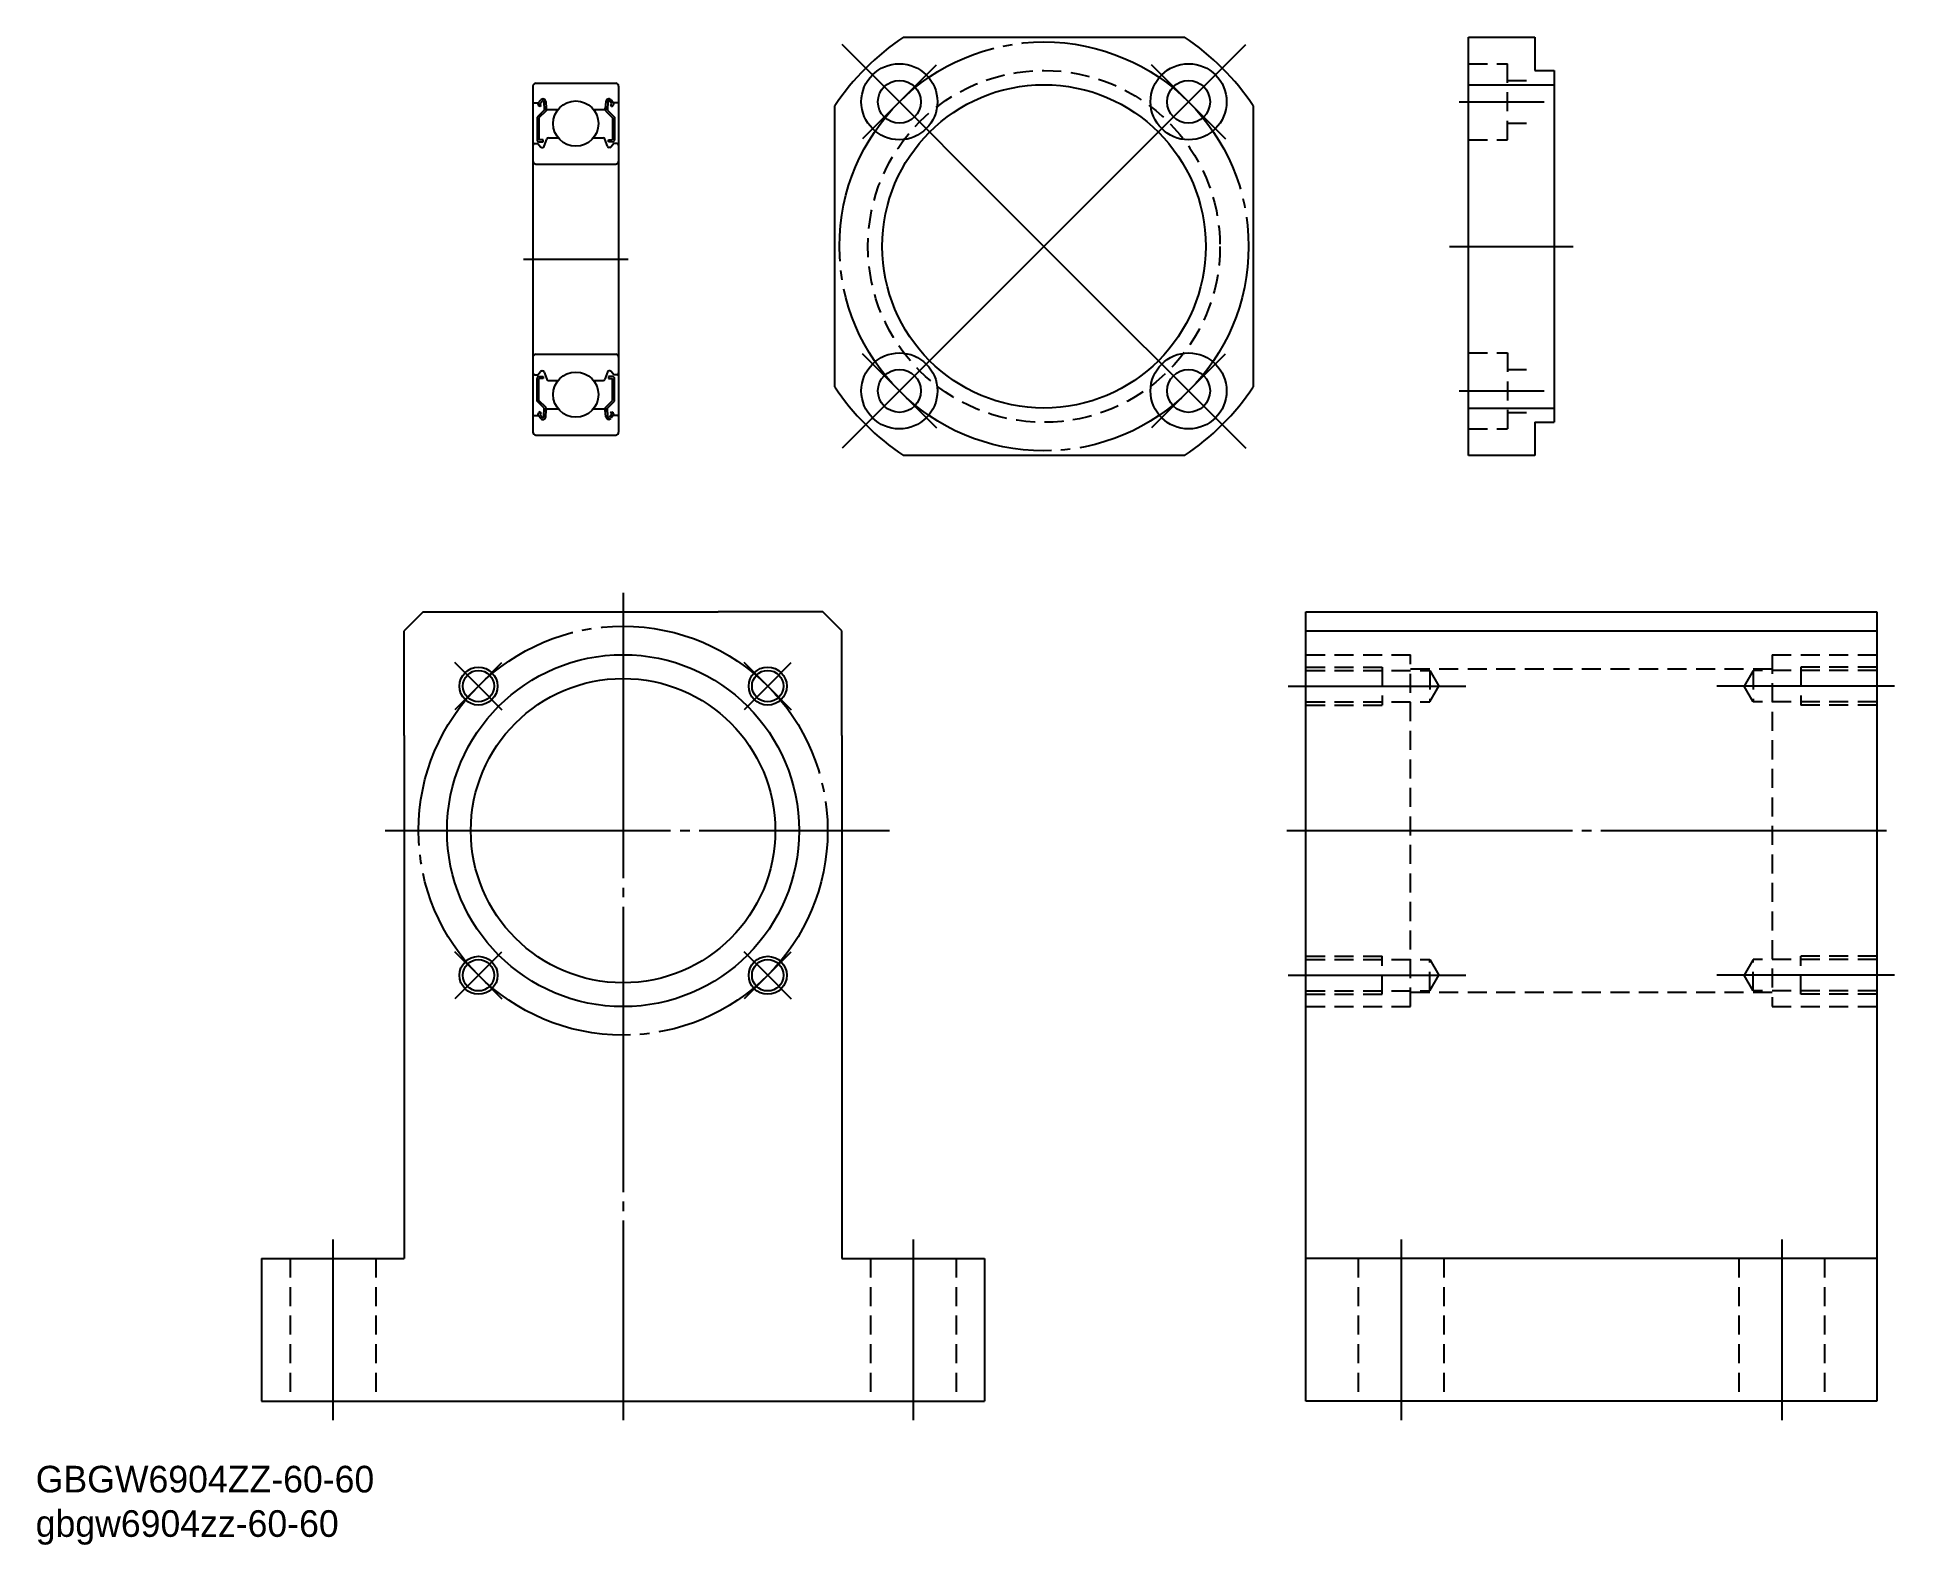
# Model space of a CAD drawing. Extents: x -145 to 50, y -50 to 108.
import ezdxf

# ---------------------------------------------------------------- set-up
doc = ezdxf.new("R2010")
doc.units = 0
doc.linetypes.add('CENTER', pattern=[33, 30, -1, 1, -1])
doc.linetypes.add('DASHED', pattern=[3, 2, -1])
doc.layers.get('0').update_dxf_attribs({"linetype": 'CONTINUOUS'})
doc.layers.add('CENTER', color=7, linetype='CONTINUOUS')

# ---------------------------------------------------------------- blocks, each defined once
blk = doc.blocks.new('*U2')
at = {"linetype": 'CONTINUOUS'}
for s, p in [('GBGW6904ZZ-60-60', (-145.49, -44.67)), ('gbgw6904zz-60-60', (-145.49, -49.34))]:
    blk.add_text(s, height=2.8, dxfattribs=at).set_placement(p)

msp = doc.modelspace()

# ---------------------------------------------------------------- linework, layer by layer
at = {"color": 7, "linetype": 'CONTINUOUS'}
for p, q in [((-54.28, 108.36), (-24.74, 108.36)), ((5.1, 108.36), (12.1, 108.36)), ((5.1, 64.36), (5.1, 108.36)), ((12.1, 108.36), (12.1, 104.86)), ((12.1, 104.86), (14.1, 104.86)), ((14.1, 104.86), (14.1, 67.86)), ((5.1, 103.36), (14.1, 103.36)), ((-61.51, 71.59), (-61.51, 101.14)), ((-17.51, 101.14), (-17.51, 71.59)), ((5.1, 69.36), (14.1, 69.36)), ((12.1, 67.86), (12.1, 64.36)), ((12.1, 67.86), (14.1, 67.86)), ((-24.74, 64.36), (-54.28, 64.36)), ((12.1, 64.36), (5.1, 64.36)), ((-104.75, 47.92), (-106.75, 45.92)), ((-104.75, 47.92), (-93.75, 47.92)), ((-93.75, 47.92), (-73.75, 47.92)), ((-62.75, 47.92), (-73.75, 47.92)), ((-60.75, 45.92), (-62.75, 47.92)), ((-11.97, -35.08), (-11.97, 47.92)), ((-11.97, -35.08), (-11.97, 47.92)), ((-11.97, 47.92), (48.03, 47.92)), ((48.03, 47.92), (48.03, -35.08)), ((-106.75, 34.92), (-106.75, 45.92)), ((-60.75, 34.92), (-60.75, 45.92)), ((-11.97, 45.92), (48.03, 45.92)), ((-106.75, 34.92), (-106.75, -20.08)), ((-60.75, 34.92), (-60.75, -20.08)), ((-121.75, -20.08), (-121.75, -35.08)), ((-121.75, -20.08), (-106.75, -20.08)), ((-60.75, -20.08), (-45.75, -20.08)), ((-45.75, -20.08), (-45.75, -35.08)), ((48.03, -20.08), (-11.97, -20.08)), ((-121.75, -35.08), (-45.75, -35.08)), ((48.03, -35.08), (-11.97, -35.08))]:
    msp.add_line(p, q, dxfattribs=at)
at = {"color": 3, "linetype": 'DASHED'}
for p, q in [((5.1, 105.57), (9.2, 105.57)), ((9.2, 97.57), (9.2, 105.57)), ((9.2, 103.82), (12.1, 103.82)), ((9.2, 99.32), (12.1, 99.32)), ((5.1, 97.57), (9.2, 97.57)), ((5.1, 75.16), (9.2, 75.16)), ((9.2, 75.16), (9.2, 67.16)), ((9.2, 73.41), (12.1, 73.41)), ((9.2, 68.91), (12.1, 68.91)), ((5.1, 67.16), (9.2, 67.16)), ((-11.97, 43.42), (-0.97, 43.42)), ((-0.97, 6.42), (-0.97, 43.42)), ((37.03, 43.42), (37.03, 6.42)), ((37.03, 43.42), (48.03, 43.42)), ((-11.97, 42.12), (-3.97, 42.12)), ((-11.97, 41.77), (1.03, 41.77)), ((-3.97, 42.12), (-3.97, 38.12)), ((-0.97, 41.92), (37.03, 41.92)), ((1.03, 41.77), (1.03, 38.47)), ((1.03, 41.77), (1.98, 40.12)), ((35.03, 41.77), (34.07, 40.12)), ((35.03, 41.77), (35.03, 38.47)), ((48.03, 41.77), (35.03, 41.77)), ((40.03, 42.12), (40.03, 38.12)), ((48.03, 42.12), (40.03, 42.12)), ((1.03, 38.47), (1.98, 40.12)), ((35.03, 38.47), (34.07, 40.12)), ((-11.97, 38.47), (1.03, 38.47)), ((-11.97, 38.12), (-3.97, 38.12)), ((48.03, 38.47), (35.03, 38.47)), ((48.03, 38.12), (40.03, 38.12)), ((-11.97, 11.71), (-3.97, 11.71)), ((-11.97, 11.36), (1.03, 11.36)), ((-3.97, 7.71), (-3.97, 11.71)), ((1.03, 8.06), (1.03, 11.36)), ((1.03, 11.36), (1.98, 9.71)), ((35.03, 11.36), (34.07, 9.71)), ((35.03, 8.06), (35.03, 11.36)), ((48.03, 11.36), (35.03, 11.36)), ((40.03, 7.71), (40.03, 11.71)), ((48.03, 11.71), (40.03, 11.71)), ((-11.97, 8.06), (1.03, 8.06)), ((-0.97, 7.92), (37.03, 7.92)), ((1.03, 8.06), (1.98, 9.71)), ((35.03, 8.06), (34.07, 9.71)), ((48.03, 8.06), (35.03, 8.06)), ((-11.97, 7.71), (-3.97, 7.71)), ((-11.97, 6.42), (-0.97, 6.42)), ((37.03, 6.42), (48.03, 6.42)), ((48.03, 7.71), (40.03, 7.71)), ((-118.75, -20.08), (-118.75, -35.08)), ((-109.75, -20.08), (-109.75, -35.08)), ((-57.75, -20.08), (-57.75, -35.08)), ((-48.75, -20.08), (-48.75, -35.08)), ((-6.47, -20.08), (-6.47, -35.08)), ((2.53, -20.08), (2.53, -35.08)), ((33.53, -20.08), (33.53, -35.08)), ((42.53, -20.08), (42.53, -35.08))]:
    msp.add_line(p, q, dxfattribs=at)
for p, q in [((-93.22, 103.22), (-93.22, 66.82)), ((-92.92, 103.52), (-84.52, 103.52)), ((-92.66, 101.47), (-92.41, 101.77)), ((-92.51, 101.34), (-92.26, 101.64)), ((-91.88, 101.6), (-91.82, 100.86)), ((-85.56, 101.59), (-85.62, 100.86)), ((-84.93, 101.34), (-85.18, 101.63)), ((-84.78, 101.47), (-85.02, 101.76)), ((-84.22, 103.22), (-84.22, 66.82)), ((-93.12, 101.47), (-92.66, 101.47)), ((-92.04, 100.7), (-92.79, 99.95)), ((-92.79, 99.95), (-92.79, 97.57)), ((-92.48, 101.06), (-92.63, 101.19)), ((-91.84, 100.62), (-92.59, 99.87)), ((-92.59, 99.87), (-92.59, 97.57)), ((-92.35, 101.21), (-92.51, 101.34)), ((-92.48, 101.06), (-92.35, 101.21)), ((-92.08, 101.58), (-92.04, 100.7)), ((-91.84, 101.09), (-91.84, 100.62)), ((-91.72, 100.77), (-90.57, 100.77)), ((-86.87, 100.77), (-85.72, 100.77)), ((-85.6, 101.09), (-85.6, 100.62)), ((-85.6, 100.62), (-84.85, 99.87)), ((-85.36, 101.58), (-85.4, 100.7)), ((-85.4, 100.7), (-84.65, 99.95)), ((-85.09, 101.21), (-84.93, 101.34)), ((-84.96, 101.06), (-85.09, 101.21)), ((-84.96, 101.06), (-84.8, 101.19)), ((-84.85, 99.87), (-84.85, 97.57)), ((-84.32, 101.47), (-84.78, 101.47)), ((-84.65, 99.95), (-84.65, 97.57)), ((-91.58, 97.77), (-90.57, 97.77)), ((-86.87, 97.77), (-85.86, 97.77)), ((-93.02, 97.17), (-92.72, 97.17)), ((-92.72, 97.17), (-92.44, 96.84)), ((-92.14, 97.57), (-92.59, 97.57)), ((-92.59, 97.37), (-92.14, 97.37)), ((-92.29, 96.77), (-92.23, 96.77)), ((-92.14, 97.37), (-92.14, 97.57)), ((-92.04, 96.9), (-91.77, 97.64)), ((-85.4, 96.9), (-85.67, 97.64)), ((-85.3, 97.37), (-85.3, 97.57)), ((-85.3, 97.57), (-84.85, 97.57)), ((-84.85, 97.37), (-85.3, 97.37)), ((-85.15, 96.77), (-85.21, 96.77)), ((-84.72, 97.17), (-85, 96.84)), ((-84.42, 97.17), (-84.72, 97.17)), ((-92.92, 95.02), (-84.52, 95.02)), ((-92.92, 75.02), (-84.52, 75.02)), ((-93.02, 72.87), (-92.72, 72.87)), ((-92.79, 70.09), (-92.79, 72.47)), ((-92.72, 72.87), (-92.44, 73.2)), ((-92.59, 72.67), (-92.14, 72.67)), ((-92.14, 72.47), (-92.59, 72.47)), ((-92.59, 70.17), (-92.59, 72.47)), ((-92.29, 73.27), (-92.23, 73.27)), ((-92.14, 72.67), (-92.14, 72.47)), ((-92.04, 73.14), (-91.77, 72.4)), ((-85.4, 73.14), (-85.67, 72.4)), ((-85.3, 72.67), (-85.3, 72.47)), ((-84.85, 72.67), (-85.3, 72.67)), ((-85.3, 72.47), (-84.85, 72.47)), ((-85.15, 73.27), (-85.21, 73.27)), ((-84.72, 72.87), (-85, 73.2)), ((-84.85, 70.17), (-84.85, 72.47)), ((-84.42, 72.87), (-84.72, 72.87)), ((-84.65, 70.09), (-84.65, 72.47)), ((-91.58, 72.27), (-90.57, 72.27)), ((-91.33, 72.27), (-91.33, 72.27)), ((-91.08, 72.27), (-91.08, 72.27)), ((-86.87, 72.27), (-85.86, 72.27)), ((-93.12, 68.57), (-92.66, 68.57)), ((-92.04, 69.34), (-92.79, 70.09)), ((-92.66, 68.57), (-92.41, 68.27)), ((-92.48, 68.98), (-92.63, 68.85)), ((-91.84, 69.42), (-92.59, 70.17)), ((-92.35, 68.83), (-92.51, 68.7)), ((-92.51, 68.7), (-92.26, 68.4)), ((-92.48, 68.98), (-92.35, 68.83)), ((-92.08, 68.46), (-92.04, 69.34)), ((-91.88, 68.44), (-91.82, 69.18)), ((-91.84, 68.95), (-91.84, 69.42)), ((-91.72, 69.27), (-90.57, 69.27)), ((-86.87, 69.27), (-85.72, 69.27)), ((-85.56, 68.45), (-85.62, 69.18)), ((-85.6, 69.42), (-84.85, 70.17)), ((-85.6, 68.95), (-85.6, 69.42)), ((-85.4, 69.34), (-84.65, 70.09)), ((-85.36, 68.46), (-85.4, 69.34)), ((-84.93, 68.7), (-85.18, 68.41)), ((-84.96, 68.98), (-85.09, 68.83)), ((-85.09, 68.83), (-84.93, 68.7)), ((-84.78, 68.57), (-85.02, 68.28)), ((-84.96, 68.98), (-84.8, 68.85)), ((-84.32, 68.57), (-84.78, 68.57)), ((-92.92, 66.52), (-84.52, 66.52))]:
    msp.add_line(p, q)
at = {"color": 7, "linetype": 'CONTINUOUS'}
for centre, radius in [((-54.71, 101.57), 4), ((-24.31, 101.57), 4), ((-54.71, 101.57), 2.25), ((-24.31, 101.57), 2.25), ((-39.51, 86.36), 17), ((-54.71, 71.16), 4), ((-24.31, 71.16), 4), ((-54.71, 71.16), 2.25), ((-24.31, 71.16), 2.25), ((-83.75, 24.92), 18.5), ((-98.95, 40.12), 1.65), ((-68.55, 40.12), 1.65), ((-83.75, 24.92), 16), ((-98.95, 9.71), 1.65), ((-68.55, 9.71), 1.65)]:
    msp.add_circle(centre, radius, dxfattribs=at)
at = {"color": 3, "linetype": 'DASHED'}
msp.add_circle((-39.51, 86.36), 18.5, dxfattribs=at)
for centre in [(-88.72, 99.27), (-88.72, 70.77)]:
    msp.add_circle(centre, 2.38)
at = {"color": 3, "linetype": 'CONTINUOUS'}
for centre in [(-98.95, 40.12), (-68.55, 40.12), (-98.95, 9.71), (-68.55, 9.71)]:
    msp.add_circle(centre, 2, dxfattribs=at)
at = {"color": 7, "linetype": 'CONTINUOUS'}
for start, end in [(123.8819, 146.1181), (33.8819, 56.1181), (213.8819, 236.1181), (303.8819, 326.1181)]:
    msp.add_arc((-39.51, 86.36), 26.5, start, end, dxfattribs=at)
for centre, radius, start, end in [((-92.92, 103.22), 0.3, 90, 180), ((-92.18, 101.57), 0.3, 4.9967, 140.001), ((-92.18, 101.57), 0.1, 2.8199, 140.0012), ((-85.26, 101.57), 0.303, 40.0459, 175.0792), ((-85.26, 101.57), 0.103, 39.874, 175.0048), ((-84.52, 103.22), 0.3, 0, 90), ((-93.12, 101.57), 0.1, 180, 270), ((-92.51, 101.34), 0.2, 140.001, 230.0801), ((-91.72, 100.87), 0.1, 184.9967, 269.9995), ((-85.72, 100.87), 0.1, 269.9995, 354.8557), ((-84.93, 101.34), 0.2, 309.9138, 40.1318), ((-84.32, 101.57), 0.1, 269.9995, 359.9913), ((-91.58, 97.57), 0.2, 90, 159.9919), ((-85.86, 97.57), 0.2, 19.8845, 90.0002), ((-93.02, 96.97), 0.2, 90, 180), ((-92.59, 97.57), 0.2, 180, 270), ((-92.29, 96.97), 0.2, 219.9921, 270), ((-92.23, 96.97), 0.2, 270, 339.9919), ((-85.21, 96.97), 0.2, 199.8883, 269.9998), ((-85.15, 96.97), 0.2, 269.9998, 319.8616), ((-84.85, 97.57), 0.2, 269.9998, 359.9956), ((-84.42, 96.97), 0.2, 359.9956, 90.0002), ((-92.92, 95.32), 0.3, 180, 270), ((-84.52, 95.32), 0.3, 270, 0), ((-92.92, 74.72), 0.3, 90, 180), ((-84.52, 74.72), 0.3, 0, 90), ((-93.02, 73.07), 0.2, 180, 270), ((-92.59, 72.47), 0.2, 90, 180), ((-92.29, 73.07), 0.2, 90, 140.0079), ((-92.23, 73.07), 0.2, 20.0081, 90), ((-91.58, 72.47), 0.2, 200.0081, 270), ((-85.86, 72.47), 0.2, 269.9998, 340.1155), ((-85.21, 73.07), 0.2, 90.0002, 160.1117), ((-85.15, 73.07), 0.2, 40.1384, 90.0002), ((-84.85, 72.47), 0.2, 0.0044, 90.0002), ((-84.42, 73.07), 0.2, 269.9998, 0.0044), ((-93.12, 68.47), 0.1, 90, 180), ((-92.51, 68.7), 0.2, 129.9199, 219.999), ((-92.18, 68.46), 0.3, 219.999, 355.0033), ((-92.18, 68.46), 0.1, 219.9988, 357.1801), ((-91.72, 69.17), 0.1, 90.0005, 175.0033), ((-85.72, 69.17), 0.1, 5.1443, 90.0005), ((-85.26, 68.47), 0.303, 184.9207, 319.9541), ((-85.26, 68.47), 0.103, 184.9952, 320.126), ((-84.93, 68.7), 0.2, 319.8682, 50.0862), ((-84.32, 68.47), 0.1, 0.0087, 90.0005), ((-92.92, 66.82), 0.3, 180, 270), ((-84.52, 66.82), 0.3, 270, 0)]:
    msp.add_arc(centre, radius, start, end)
at = {"layer": 'CENTER', "color": 1, "linetype": 'CENTER'}
for p, q in [((-39.51, 86.36), (-61.08, 107.93)), ((-39.51, 86.36), (-17.94, 107.93)), ((-54.71, 101.57), (-58.6, 105.45)), ((-54.71, 101.57), (-50.82, 105.45)), ((-24.31, 101.57), (-28.2, 105.45)), ((-24.31, 101.57), (-20.42, 105.45)), ((-54.71, 101.57), (-58.6, 97.68)), ((-54.71, 101.57), (-50.82, 97.68)), ((-24.31, 101.57), (-28.2, 97.68)), ((-24.31, 101.57), (-20.42, 97.68)), ((4.14, 101.57), (13.07, 101.57)), ((-39.51, 86.36), (-61.08, 64.8)), ((-39.51, 86.36), (-17.94, 64.8)), ((3.1, 86.36), (16.1, 86.36)), ((-94.22, 85.02), (-83.22, 85.02)), ((-54.71, 71.16), (-58.6, 75.05)), ((-54.71, 71.16), (-50.82, 75.05)), ((-24.31, 71.16), (-28.2, 75.05)), ((-24.31, 71.16), (-20.42, 75.05)), ((-54.71, 71.16), (-58.6, 67.27)), ((-54.71, 71.16), (-50.82, 67.27)), ((-24.31, 71.16), (-28.2, 67.27)), ((-24.31, 71.16), (-20.42, 67.27)), ((4.14, 71.16), (13.07, 71.16)), ((-83.75, 49.92), (-83.75, -37.08)), ((-98.95, 40.12), (-101.43, 42.59)), ((-98.95, 40.12), (-96.48, 42.59)), ((-68.55, 40.12), (-71.02, 42.59)), ((-68.55, 40.12), (-66.07, 42.59)), ((-98.95, 40.12), (-101.43, 37.64)), ((-98.95, 40.12), (-96.48, 37.64)), ((-68.55, 40.12), (-71.02, 37.64)), ((-68.55, 40.12), (-66.07, 37.64)), ((-13.83, 40.12), (4.82, 40.12)), ((49.89, 40.12), (31.23, 40.12)), ((-108.75, 24.92), (-55.75, 24.92)), ((-13.97, 24.92), (50.03, 24.92)), ((-98.95, 9.71), (-101.43, 12.19)), ((-98.95, 9.71), (-96.48, 12.19)), ((-68.55, 9.71), (-71.02, 12.19)), ((-68.55, 9.71), (-66.07, 12.19)), ((-98.95, 9.71), (-101.43, 7.24)), ((-98.95, 9.71), (-96.48, 7.24)), ((-68.55, 9.71), (-71.02, 7.24)), ((-68.55, 9.71), (-66.07, 7.24)), ((-13.83, 9.71), (4.82, 9.71)), ((49.89, 9.71), (31.23, 9.71)), ((-114.25, -18.08), (-114.25, -37.08)), ((-53.25, -18.08), (-53.25, -37.08)), ((-1.97, -18.08), (-1.97, -37.08)), ((38.03, -18.08), (38.03, -37.08))]:
    msp.add_line(p, q, dxfattribs=at)
for centre in [(-39.51, 86.36), (-83.75, 24.92)]:
    msp.add_circle(centre, 21.5, dxfattribs=at)

# ---------------------------------------------------------------- block references
at = {"linetype": 'CONTINUOUS'}
msp.add_blockref('*U2', (0, 0), dxfattribs=at)

doc.saveas('drawing.dxf')
